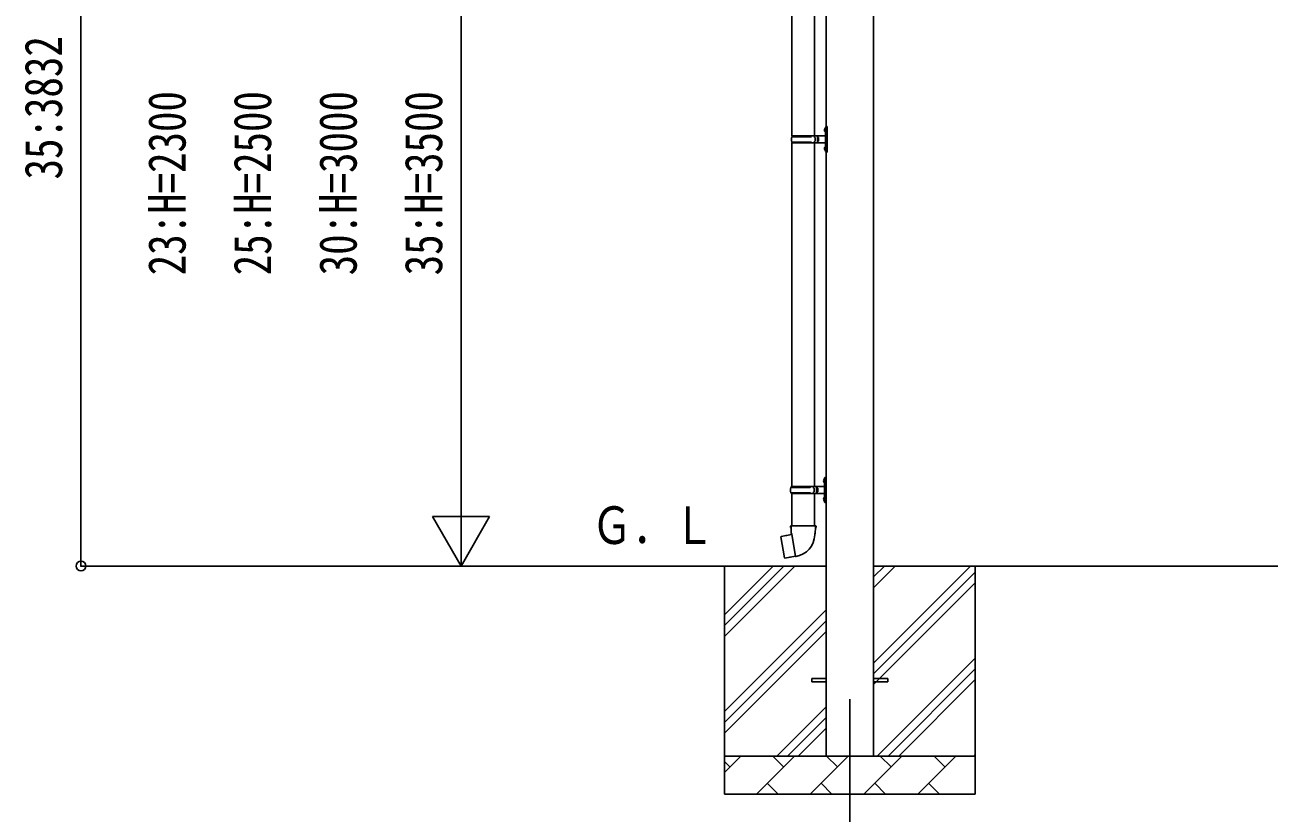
# Model space of a CAD drawing. Units: millimetres, scale not verified. Extents: x -12615 to 12615, y -8910 to 8910.
# Drawn here: x -3722 to -449, y -5632 to -3559 of the extents above; entities that cross this region are included whole.
import ezdxf
from ezdxf.enums import TextEntityAlignment as Align

# ---------------------------------------------------------------- set-up
doc = ezdxf.new("R2010")
doc.units = ezdxf.units.MM
doc.header["$LTSCALE"] = 40
for name, color, linetype in [('0-3_YKK_12', 2, 'Continuous'), ('0-4_YKK_13', 4, 'Continuous'), ('0-5_YKK_A1', 4, 'Continuous'), ('0-6_YKK_D', 6, 'Continuous')]:
    doc.layers.add(name, color=color, linetype=linetype)
doc.styles.add('ＭＳ ゴシック', font='')
doc.styles.get('ＭＳ ゴシック').set_extended_font_data('MS Gothic')

msp = doc.modelspace()

# ---------------------------------------------------------------- linework, layer by layer
at = {"layer": '0-3_YKK_12'}
msp.add_line((-1551.74, -5332.18), (-1551.74, -5832.18), dxfattribs=at)
at = {"layer": '0-4_YKK_13'}
for p, q in [((-1704.24, -2962.74), (-1704.24, -3850.68)), ((-1644.24, -2962.74), (-1644.24, -3850.68)), ((-1615.74, -3827.68), (-1612.74, -3826.18)), ((-1615.74, -3827.68), (-1615.74, -3859.68)), ((-1612.74, -3826.18), (-1612.74, -3859.68)), ((-1612.74, -3826.18), (-1611.74, -3826.18)), ((-1611.74, -3826.18), (-1611.74, -3859.68)), ((-1704.74, -3852.68), (-1654.4, -3852.68)), ((-1703.74, -3850.68), (-1617.74, -3850.68)), ((-1703.74, -3850.68), (-1703.74, -3852.68)), ((-1644.74, -3850.68), (-1644.74, -3855.18)), ((-1644.74, -3855.18), (-1642.74, -3855.18)), ((-1642.74, -3855.18), (-1642.74, -3859.68)), ((-1642.74, -3864.18), (-1642.74, -3859.68)), ((-1636.74, -3850.68), (-1636.74, -3859.68)), ((-1636.74, -3855.18), (-1633.74, -3855.18)), ((-1636.74, -3868.68), (-1636.74, -3859.68)), ((-1633.74, -3855.18), (-1633.74, -3859.68)), ((-1633.74, -3864.18), (-1633.74, -3859.68)), ((-1618.04, -3833.54), (-1615.99, -3834.53)), ((-1616.77, -3831.53), (-1616.14, -3831.53)), ((-1616.77, -3831.53), (-1616.77, -3839.83)), ((-1616.77, -3839.83), (-1616.14, -3839.83)), ((-1616.14, -3831.53), (-1616.14, -3839.83)), ((-1616.14, -3831.53), (-1615.74, -3831.93)), ((-1616.14, -3839.83), (-1615.74, -3839.43)), ((-1615.99, -3834.53), (-1615.38, -3835.68)), ((-1615.74, -3831.93), (-1615.74, -3839.43)), ((-1615.74, -3891.68), (-1615.74, -3859.68)), ((-1612.74, -3893.18), (-1612.74, -3859.68)), ((-1611.74, -3893.18), (-1611.74, -3859.68)), ((-1704.74, -3866.68), (-1654.4, -3866.68)), ((-1704.24, -3868.68), (-1704.24, -4773.18)), ((-1703.74, -3868.68), (-1703.74, -3866.68)), ((-1703.74, -3868.68), (-1617.74, -3868.68)), ((-1644.74, -3868.68), (-1644.74, -3864.18)), ((-1644.74, -3864.18), (-1642.74, -3864.18)), ((-1644.24, -3868.68), (-1644.24, -4773.18)), ((-1636.74, -3864.18), (-1633.74, -3864.18)), ((-1618.04, -3881.54), (-1615.99, -3882.53)), ((-1616.77, -3879.53), (-1616.14, -3879.53)), ((-1616.77, -3879.53), (-1616.77, -3887.83)), ((-1616.77, -3887.83), (-1616.14, -3887.83)), ((-1616.14, -3879.53), (-1616.14, -3887.83)), ((-1616.14, -3879.53), (-1615.74, -3879.93)), ((-1616.14, -3887.83), (-1615.74, -3887.43)), ((-1615.99, -3882.53), (-1615.38, -3883.68)), ((-1615.74, -3879.93), (-1615.74, -3887.43)), ((-1615.74, -3891.68), (-1612.74, -3893.18)), ((-1612.74, -3893.18), (-1611.74, -3893.18)), ((-1707.24, -4775.18), (-1656.9, -4775.18)), ((-1706.24, -4773.18), (-1620.24, -4773.18)), ((-1706.24, -4773.18), (-1706.24, -4775.18)), ((-1647.24, -4773.18), (-1647.24, -4777.68)), ((-1647.24, -4777.68), (-1645.24, -4777.68)), ((-1645.24, -4777.68), (-1645.24, -4782.18)), ((-1639.24, -4773.18), (-1639.24, -4782.18)), ((-1639.24, -4777.68), (-1636.24, -4777.68)), ((-1636.24, -4777.68), (-1636.24, -4782.18)), ((-1620.54, -4756.04), (-1618.49, -4757.03)), ((-1619.27, -4754.03), (-1618.64, -4754.03)), ((-1619.27, -4754.03), (-1619.27, -4762.33)), ((-1619.27, -4762.33), (-1618.64, -4762.33)), ((-1618.64, -4754.03), (-1618.64, -4762.33)), ((-1618.64, -4754.03), (-1618.24, -4754.43)), ((-1618.64, -4762.33), (-1618.24, -4761.93)), ((-1618.49, -4757.03), (-1617.88, -4758.18)), ((-1618.24, -4750.18), (-1615.24, -4748.68)), ((-1618.24, -4750.18), (-1618.24, -4782.18)), ((-1618.24, -4754.43), (-1618.24, -4761.93)), ((-1615.24, -4748.68), (-1615.24, -4782.18)), ((-1615.24, -4748.68), (-1614.24, -4748.68)), ((-1614.24, -4748.68), (-1614.24, -4782.18)), ((-1707.24, -4789.18), (-1656.9, -4789.18)), ((-1706.24, -4791.18), (-1706.24, -4789.18)), ((-1706.24, -4791.18), (-1620.24, -4791.18)), ((-1704.24, -4791.18), (-1704.24, -4876.11)), ((-1647.24, -4791.18), (-1647.24, -4786.68)), ((-1647.24, -4786.68), (-1645.24, -4786.68)), ((-1645.24, -4786.68), (-1645.24, -4782.18)), ((-1644.24, -4791.18), (-1644.24, -4876.11)), ((-1639.24, -4791.18), (-1639.24, -4782.18)), ((-1639.24, -4786.68), (-1636.24, -4786.68)), ((-1636.24, -4786.68), (-1636.24, -4782.18)), ((-1620.54, -4804.04), (-1618.49, -4805.03)), ((-1619.27, -4802.03), (-1618.64, -4802.03)), ((-1619.27, -4802.03), (-1619.27, -4810.33)), ((-1619.27, -4810.33), (-1618.64, -4810.33)), ((-1618.64, -4802.03), (-1618.64, -4810.33)), ((-1618.64, -4802.03), (-1618.24, -4802.43)), ((-1618.64, -4810.33), (-1618.24, -4809.93)), ((-1618.49, -4805.03), (-1617.88, -4806.18)), ((-1618.24, -4814.18), (-1618.24, -4782.18)), ((-1618.24, -4802.43), (-1618.24, -4809.93)), ((-1615.24, -4815.68), (-1615.24, -4782.18)), ((-1614.24, -4815.68), (-1614.24, -4782.18)), ((-1618.24, -4814.18), (-1615.24, -4815.68)), ((-1615.24, -4815.68), (-1614.24, -4815.68)), ((-1706.09, -4876.11), (-1708.24, -4876.89)), ((-1708.24, -4876.89), (-1708.24, -4880.51)), ((-1706.09, -4876.11), (-1674.24, -4876.11)), ((-1706.09, -4876.11), (-1705.99, -4881.33)), ((-1642.39, -4876.11), (-1674.24, -4876.11)), ((-1642.39, -4876.11), (-1640.24, -4876.89)), ((-1640.24, -4876.89), (-1640.24, -4880.51)), ((-1732.7, -4904.56), (-1733.5, -4905.73)), ((-1733.5, -4905.73), (-1723.88, -4960.29)), ((-1704.83, -4899.31), (-1732.7, -4904.56)), ((-1719.95, -4901.96), (-1720.16, -4902.2)), ((-1708.24, -4880.51), (-1705.99, -4881.33)), ((-1705.99, -4881.33), (-1705.74, -4896.11)), ((-1705.74, -4896.11), (-1704.39, -4898.11)), ((-1694.47, -4956.61), (-1704.61, -4899.13)), ((-1704.58, -4898.31), (-1704.58, -4899.02)), ((-1704.39, -4898.11), (-1704.42, -4898.12)), ((-1644.05, -4898.05), (-1644.12, -4900.21)), ((-1642.73, -4896.11), (-1644.05, -4898.05)), ((-1640.24, -4880.51), (-1642.48, -4881.33)), ((-1709.86, -4959.2), (-1710.14, -4959.05)), ((-1694.17, -4957.37), (-1694.41, -4956.71)), ((-1651.74, -5277.68), (-1614.24, -5277.68)), ((-1651.74, -5286.68), (-1651.74, -5277.68)), ((-1651.74, -5286.68), (-1614.24, -5286.68)), ((-1489.24, -5277.68), (-1451.74, -5277.68)), ((-1489.24, -5286.68), (-1451.74, -5286.68)), ((-1451.74, -5286.68), (-1451.74, -5277.68))]:
    msp.add_line(p, q, dxfattribs=at)
for points in [[(-1618.04, -3837.83), (-1615.99, -3836.83), (-1615.38, -3835.68)], [(-1618.04, -3885.83), (-1615.99, -3884.83), (-1615.38, -3883.68)], [(-1620.54, -4760.33), (-1618.49, -4759.33), (-1617.88, -4758.18)], [(-1620.54, -4808.33), (-1618.49, -4807.33), (-1617.88, -4806.18)], [(-1642.39, -4876.11), (-1642.48, -4881.33), (-1642.73, -4896.11)], [(-1717.71, -4901.74), (-1717.99, -4901.59), (-1719.95, -4901.96)], [(-1694.74, -4956.51), (-1722.72, -4961.11), (-1723.88, -4960.29)], [(-1707.67, -4958.64), (-1707.89, -4958.88), (-1709.86, -4959.2)]]:
    msp.add_lwpolyline(points, dxfattribs=at)
for centre, radius, start, end in [((-1655.99, -3859.68), 49.25, 171.82876, 180.00002), ((-1655.99, -3859.68), 49.25, 180.00002, 188.17127), ((-1654.4, -3850.68), 2, 270, 359.99998), ((-1612.44, -3835.68), 6, 136.21765, 223.78235), ((-1617.74, -3848.68), 2, 270, 359.99998), ((-1654.4, -3868.68), 2, 0.00005, 90.00004), ((-1612.44, -3883.68), 6, 136.21765, 223.78235), ((-1617.74, -3870.68), 2, 0.00005, 90.00004), ((-1658.49, -4782.18), 49.25, 171.82876, 180.00002), ((-1656.9, -4773.18), 2, 270, 359.99998), ((-1614.94, -4758.18), 6, 136.21765, 223.78235), ((-1620.24, -4771.18), 2, 270, 359.99998), ((-1658.49, -4782.18), 49.25, 180.00002, 188.17127), ((-1656.9, -4791.18), 2, 0.00005, 90.00004), ((-1614.94, -4806.18), 6, 136.21765, 223.78235), ((-1620.24, -4793.18), 2, 0.00005, 90.00004), ((-1704.88, -4899.02), 0.3, 280.66842, 0), ((-1704.38, -4898.31), 0.2, 100, 180), ((-1704.39, -4898.11), 60.3, 279.96938, 358), ((-1694.69, -4956.81), 0.3, 20, 99.33158), ((-1693.98, -4957.3), 0.2, 200, 279.96938)]:
    msp.add_arc(centre, radius, start, end, dxfattribs=at)
at = {"layer": '0-5_YKK_A1'}
for p, q in [((-1614.24, -2685.18), (-1614.24, -5482.18)), ((-1489.24, -5482.18), (-1489.24, -2685.18)), ((-1614.24, -4982.18), (-2412.4, -4982.18)), ((-1881.74, -4982.18), (-1881.74, -5582.18)), ((-1881.74, -5167.23), (-1696.69, -4982.18)), ((-1881.74, -5138.95), (-1724.97, -4982.18)), ((-1881.74, -5110.67), (-1753.25, -4982.18)), ((-114.24, -4982.18), (-1489.24, -4982.18)), ((-1489.24, -5237.28), (-1234.14, -4982.18)), ((-1489.24, -5039.29), (-1432.13, -4982.18)), ((-1489.24, -5011.01), (-1460.41, -4982.18)), ((-1489.24, -5265.57), (-1221.74, -4998.07)), ((-1221.74, -4982.18), (-1221.74, -5582.18)), ((-1489.24, -5293.85), (-1221.74, -5026.35)), ((-1881.74, -5365.22), (-1614.24, -5097.72)), ((-1881.74, -5393.51), (-1614.24, -5126.01)), ((-1881.74, -5421.79), (-1614.24, -5154.29)), ((-1479.58, -5482.18), (-1221.74, -5224.34)), ((-1451.29, -5482.18), (-1221.74, -5252.62)), ((-1423.01, -5482.18), (-1221.74, -5280.91)), ((-1744.14, -5482.18), (-1614.24, -5352.28)), ((-1715.85, -5482.18), (-1614.24, -5380.57)), ((-1687.57, -5482.18), (-1614.24, -5408.85)), ((-1881.74, -5482.18), (-1221.74, -5482.18)), ((-1881.74, -5525.08), (-1838.84, -5482.18)), ((-1867.4, -5510.74), (-1881.74, -5496.4)), ((-1797.42, -5582.18), (-1697.42, -5482.18)), ((-1725.97, -5510.74), (-1754.53, -5482.18)), ((-1656, -5582.18), (-1556, -5482.18)), ((-1584.55, -5510.74), (-1613.11, -5482.18)), ((-1514.58, -5582.18), (-1414.58, -5482.18)), ((-1443.13, -5510.74), (-1471.69, -5482.18)), ((-1373.16, -5582.18), (-1273.16, -5482.18)), ((-1301.71, -5510.74), (-1330.26, -5482.18)), ((-1225.02, -5482.18), (-1221.74, -5478.9)), ((-1768.87, -5553.63), (-1740.31, -5582.18)), ((-1627.45, -5553.63), (-1598.89, -5582.18)), ((-1486.02, -5553.63), (-1457.47, -5582.18)), ((-1344.6, -5553.63), (-1316.05, -5582.18)), ((-1221.74, -5582.18), (-1881.74, -5582.18))]:
    msp.add_line(p, q, dxfattribs=at)
at = {"layer": '0-6_YKK_D'}
for p, q in [((-3574.34, -4982.18), (-3574.34, -2350.57)), ((-2574.34, -4832.18), (-2574.34, -2832.18)), ((-2574.34, -4982.18), (-2574.34, -4722.38)), ((-2574.34, -4982.18), (-2649.34, -4852.28)), ((-2499.34, -4852.28), (-2649.34, -4852.28)), ((-2574.34, -4982.18), (-2499.34, -4852.28)), ((-2378.38, -4982.18), (-3575.34, -4982.18)), ((-2378.38, -4982.18), (-2575.34, -4982.18))]:
    msp.add_line(p, q, dxfattribs=at)
msp.add_circle((-3574.34, -4982.18), 12.75, dxfattribs=at)

# ---------------------------------------------------------------- texts
at = {"layer": '0-5_YKK_A1', "style": 'ＭＳ ゴシック', "width": 0.8}
msp.add_text('Ｇ．Ｌ', height=98.97, dxfattribs=at).set_placement((-2231.69, -4953.73), align=Align.BOTTOM_LEFT)
at = {"layer": '0-6_YKK_D', "style": 'ＭＳ ゴシック', "width": 0.8}
for s, p in [('35:3832', (-3594.34, -3965.18)), ('23:H=2300', (-3269.34, -4217.38)), ('25:H=2500', (-3044.34, -4217.38)), ('30:H=3000', (-2819.34, -4217.38)), ('35:H=3500', (-2594.34, -4217.38))]:
    msp.add_text(s, height=98.97, rotation=90, dxfattribs=at).set_placement(p, align=Align.BOTTOM_LEFT)

doc.saveas('drawing.dxf')
